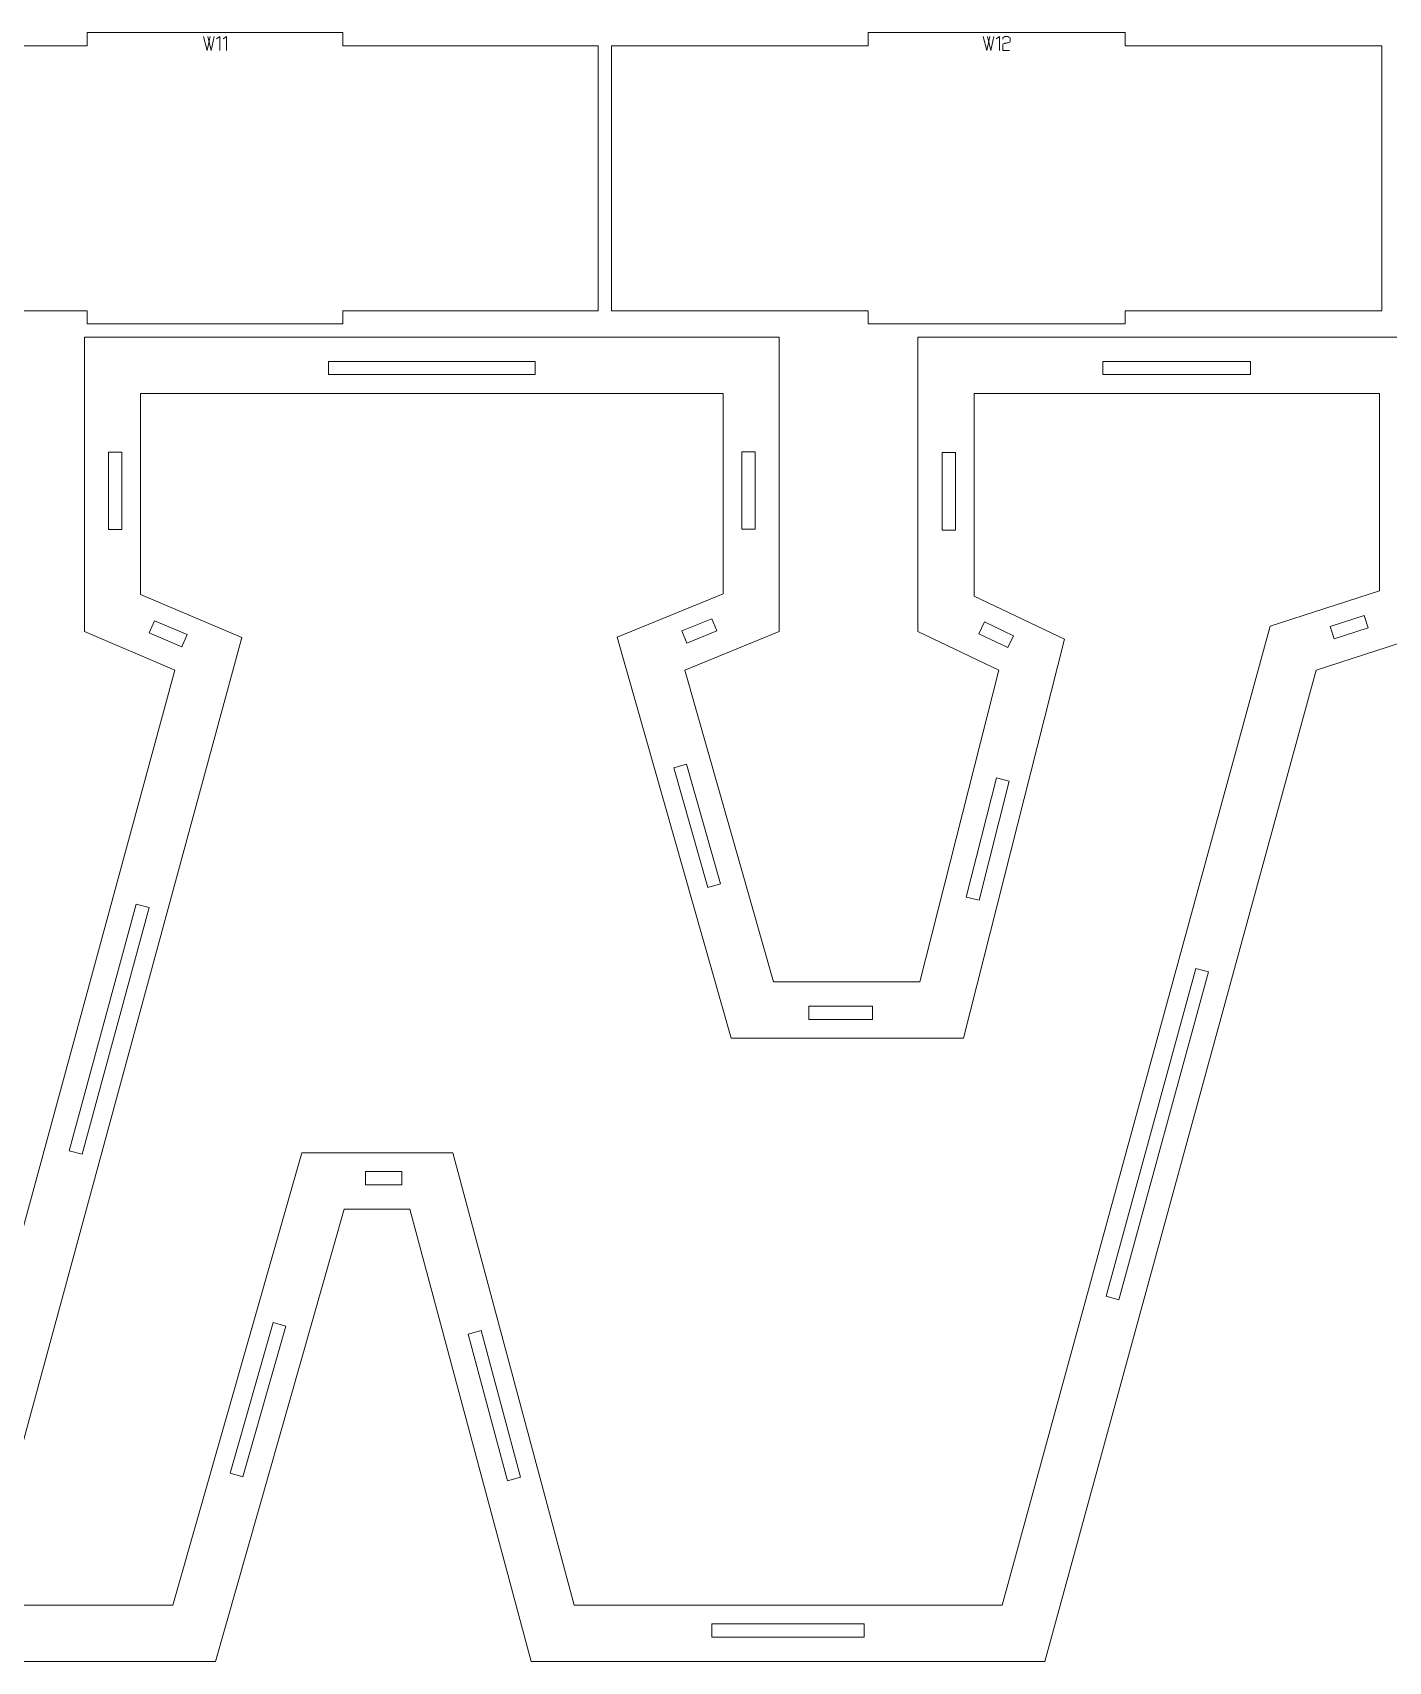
# Model space of a CAD drawing. Header units: centimetres. Extents: x -249 to 275, y -506 to 461.
# Drawn here: x 103.31 to 134.03, y -297 to -260.1 of the extents above; entities that cross this region are included whole.
import ezdxf

# ---------------------------------------------------------------- set-up
doc = ezdxf.new("R2010")
doc.units = ezdxf.units.CM
doc.header["$MEASUREMENT"] = 0
doc.layers.add('Capa 1', color=7, linetype='Continuous')

msp = doc.modelspace()

# ---------------------------------------------------------------- hatches: boundary and pattern name
at = {"layer": 'Capa 1', "true_color": 0x3e4095}
h = msp.add_hatch(color=175, dxfattribs=at)
edge = h.paths.add_edge_path()
edge.add_spline(control_points=[(107.18908, -260.19069), (107.18908, -260.19069), (107.26704, -260.50713), (107.26704, -260.50713), (107.26704, -260.50713), (107.33538, -260.19069), (107.33538, -260.19069), (107.33538, -260.19069), (107.33538, -260.19069), (107.33538, -260.19069), (107.33538, -260.19069), (107.26704, -260.50713), (107.26704, -260.50713), (107.26704, -260.50713), (107.18908, -260.19069), (107.18908, -260.19069)], knot_values=[0, 0, 0, 0, 0.2, 0.2, 0.2, 0.4, 0.4, 0.4, 0.6, 0.6, 0.6, 0.8, 0.8, 0.8, 1, 1, 1, 1], degree=3, periodic=1)
h = msp.add_hatch(color=175, dxfattribs=at)
edge = h.paths.add_edge_path()
edge.add_spline(control_points=[(107.28264, -260.19069), (107.28264, -260.19069), (107.3606, -260.50713), (107.3606, -260.50713), (107.3606, -260.50713), (107.42893, -260.19069), (107.42893, -260.19069), (107.42893, -260.19069), (107.42893, -260.19069), (107.42893, -260.19069), (107.42893, -260.19069), (107.3606, -260.50713), (107.3606, -260.50713), (107.3606, -260.50713), (107.28264, -260.19069), (107.28264, -260.19069)], knot_values=[0, 0, 0, 0, 0.2, 0.2, 0.2, 0.4, 0.4, 0.4, 0.6, 0.6, 0.6, 0.8, 0.8, 0.8, 1, 1, 1, 1], degree=3, periodic=1)
h = msp.add_hatch(color=175, dxfattribs=at)
edge = h.paths.add_edge_path()
edge.add_spline(control_points=[(107.55872, -260.19023), (107.55872, -260.19023), (107.48259, -260.24297), (107.48259, -260.24297), (107.48259, -260.24297), (107.55872, -260.19023), (107.55872, -260.19023), (107.55872, -260.19023), (107.55872, -260.50713), (107.55872, -260.50713), (107.55872, -260.50713), (107.55872, -260.19023), (107.55872, -260.19023)], knot_values=[0, 0, 0, 0, 0.25, 0.25, 0.25, 0.5, 0.5, 0.5, 0.75, 0.75, 0.75, 1, 1, 1, 1], degree=3, periodic=1)
h = msp.add_hatch(color=175, dxfattribs=at)
edge = h.paths.add_edge_path()
edge.add_spline(control_points=[(107.70548, -260.19023), (107.70548, -260.19023), (107.62935, -260.24297), (107.62935, -260.24297), (107.62935, -260.24297), (107.70548, -260.19023), (107.70548, -260.19023), (107.70548, -260.19023), (107.70548, -260.50713), (107.70548, -260.50713), (107.70548, -260.50713), (107.70548, -260.19023), (107.70548, -260.19023)], knot_values=[0, 0, 0, 0, 0.25, 0.25, 0.25, 0.5, 0.5, 0.5, 0.75, 0.75, 0.75, 1, 1, 1, 1], degree=3, periodic=1)
h = msp.add_hatch(color=175, dxfattribs=at)
edge = h.paths.add_edge_path()
edge.add_spline(control_points=[(124.8512, -260.19069), (124.8512, -260.19069), (124.92916, -260.50713), (124.92916, -260.50713), (124.92916, -260.50713), (124.9975, -260.19069), (124.9975, -260.19069), (124.9975, -260.19069), (124.9975, -260.19069), (124.9975, -260.19069), (124.9975, -260.19069), (124.92916, -260.50713), (124.92916, -260.50713), (124.92916, -260.50713), (124.8512, -260.19069), (124.8512, -260.19069)], knot_values=[0, 0, 0, 0, 0.2, 0.2, 0.2, 0.4, 0.4, 0.4, 0.6, 0.6, 0.6, 0.8, 0.8, 0.8, 1, 1, 1, 1], degree=3, periodic=1)
h = msp.add_hatch(color=175, dxfattribs=at)
edge = h.paths.add_edge_path()
edge.add_spline(control_points=[(124.94476, -260.19069), (124.94476, -260.19069), (125.02272, -260.50713), (125.02272, -260.50713), (125.02272, -260.50713), (125.09105, -260.19069), (125.09105, -260.19069), (125.09105, -260.19069), (125.09105, -260.19069), (125.09105, -260.19069), (125.09105, -260.19069), (125.02272, -260.50713), (125.02272, -260.50713), (125.02272, -260.50713), (124.94476, -260.19069), (124.94476, -260.19069)], knot_values=[0, 0, 0, 0, 0.2, 0.2, 0.2, 0.4, 0.4, 0.4, 0.6, 0.6, 0.6, 0.8, 0.8, 0.8, 1, 1, 1, 1], degree=3, periodic=1)
h = msp.add_hatch(color=175, dxfattribs=at)
edge = h.paths.add_edge_path()
edge.add_spline(control_points=[(125.22084, -260.19023), (125.22084, -260.19023), (125.14471, -260.24297), (125.14471, -260.24297), (125.14471, -260.24297), (125.22084, -260.19023), (125.22084, -260.19023), (125.22084, -260.19023), (125.22084, -260.50713), (125.22084, -260.50713), (125.22084, -260.50713), (125.22084, -260.19023), (125.22084, -260.19023)], knot_values=[0, 0, 0, 0, 0.25, 0.25, 0.25, 0.5, 0.5, 0.5, 0.75, 0.75, 0.75, 1, 1, 1, 1], degree=3, periodic=1)
h = msp.add_hatch(color=175, dxfattribs=at)
edge = h.paths.add_edge_path()
edge.add_spline(control_points=[(125.29101, -260.50713), (125.29101, -260.50713), (125.29101, -260.37459), (125.29101, -260.37459), (125.29193, -260.36267), (125.30278, -260.3535), (125.32357, -260.34708), (125.33213, -260.34646), (125.34031, -260.34547), (125.34811, -260.34409), (125.3559, -260.34272), (125.36378, -260.34127), (125.37173, -260.33974), (125.3864, -260.33729), (125.39764, -260.3353), (125.40543, -260.33378), (125.41323, -260.33225), (125.4208, -260.33026), (125.42814, -260.32781), (125.44709, -260.32078), (125.45657, -260.31176), (125.45657, -260.30076), (125.45657, -260.30076), (125.45657, -260.226), (125.45657, -260.226), (125.45657, -260.21622), (125.4487, -260.20789), (125.43295, -260.20101), (125.41721, -260.19413), (125.39756, -260.19069), (125.37402, -260.19069), (125.35048, -260.19069), (125.33083, -260.19413), (125.31509, -260.20101), (125.29934, -260.20789), (125.29147, -260.21622), (125.29147, -260.226), (125.29147, -260.226), (125.29147, -260.24847), (125.29147, -260.24847), (125.29147, -260.24847), (125.29147, -260.226), (125.29147, -260.226), (125.29147, -260.21622), (125.29934, -260.20789), (125.31509, -260.20101), (125.33083, -260.19413), (125.35048, -260.19069), (125.37402, -260.19069), (125.39756, -260.19069), (125.41721, -260.19413), (125.43295, -260.20101), (125.4487, -260.20789), (125.45657, -260.21622), (125.45657, -260.226), (125.45657, -260.226), (125.45657, -260.30076), (125.45657, -260.30076), (125.45657, -260.31176), (125.44709, -260.32078), (125.42814, -260.32781), (125.4208, -260.33026), (125.41323, -260.33225), (125.40543, -260.33378), (125.39764, -260.3353), (125.3864, -260.33729), (125.37173, -260.33974), (125.36378, -260.34127), (125.3559, -260.34272), (125.34811, -260.34409), (125.34031, -260.34547), (125.33213, -260.34646), (125.32357, -260.34708), (125.30278, -260.3535), (125.29193, -260.36267), (125.29101, -260.37459), (125.29101, -260.37459), (125.29101, -260.50713), (125.29101, -260.50713), (125.29101, -260.50713), (125.44786, -260.50713), (125.44786, -260.50713), (125.44786, -260.50713), (125.29101, -260.50713), (125.29101, -260.50713)], knot_values=[0, 0, 0, 0, 0.03571429, 0.03571429, 0.03571429, 0.07142857, 0.07142857, 0.07142857, 0.10714286, 0.10714286, 0.10714286, 0.14285714, 0.14285714, 0.14285714, 0.17857143, 0.17857143, 0.17857143, 0.21428571, 0.21428571, 0.21428571, 0.25, 0.25, 0.25, 0.28571429, 0.28571429, 0.28571429, 0.32142857, 0.32142857, 0.32142857, 0.35714286, 0.35714286, 0.35714286, 0.39285714, 0.39285714, 0.39285714, 0.42857143, 0.42857143, 0.42857143, 0.46428571, 0.46428571, 0.46428571, 0.5, 0.5, 0.5, 0.53571429, 0.53571429, 0.53571429, 0.57142857, 0.57142857, 0.57142857, 0.60714286, 0.60714286, 0.60714286, 0.64285714, 0.64285714, 0.64285714, 0.67857143, 0.67857143, 0.67857143, 0.71428571, 0.71428571, 0.71428571, 0.75, 0.75, 0.75, 0.78571429, 0.78571429, 0.78571429, 0.82142857, 0.82142857, 0.82142857, 0.85714286, 0.85714286, 0.85714286, 0.89285714, 0.89285714, 0.89285714, 0.92857143, 0.92857143, 0.92857143, 0.96428571, 0.96428571, 0.96428571, 1, 1, 1, 1], degree=3, periodic=1)

# ---------------------------------------------------------------- linework, layer by layer
at = {"layer": 'Capa 1', "color": 240, "lineweight": 20}
for points in [[(98.76592, -260.40073), (98.76592, -260.40073), (98.76592, -266.40073), (98.76592, -266.40073), (98.76592, -266.40073), (104.55349, -266.40073), (104.55349, -266.40073), (104.55349, -266.40073), (104.55349, -266.70073), (104.55349, -266.70073), (104.55349, -266.70073), (110.34106, -266.70073), (110.34106, -266.70073), (110.34106, -266.70073), (110.34106, -266.40073), (110.34106, -266.40073), (110.34106, -266.40073), (116.12863, -266.40073), (116.12863, -266.40073), (116.12863, -266.40073), (116.12863, -260.40073), (116.12863, -260.40073), (116.12863, -260.40073), (110.34106, -260.40073), (110.34106, -260.40073), (110.34106, -260.40073), (110.34106, -260.10073), (110.34106, -260.10073), (110.34106, -260.10073), (104.55349, -260.10073), (104.55349, -260.10073), (104.55349, -260.10073), (104.55349, -260.40073), (104.55349, -260.40073), (104.55349, -260.40073), (98.76592, -260.40073), (98.76592, -260.40073)], [(116.42863, -260.40073), (116.42863, -260.40073), (116.42863, -266.40073), (116.42863, -266.40073), (116.42863, -266.40073), (122.24547, -266.40073), (122.24547, -266.40073), (122.24547, -266.40073), (122.24547, -266.70073), (122.24547, -266.70073), (122.24547, -266.70073), (128.0623, -266.70073), (128.0623, -266.70073), (128.0623, -266.70073), (128.0623, -266.40073), (128.0623, -266.40073), (128.0623, -266.40073), (133.87914, -266.40073), (133.87914, -266.40073), (133.87914, -266.40073), (133.87914, -260.40073), (133.87914, -260.40073), (133.87914, -260.40073), (128.0623, -260.40073), (128.0623, -260.40073), (128.0623, -260.40073), (128.0623, -260.10073), (128.0623, -260.10073), (128.0623, -260.10073), (122.24547, -260.10073), (122.24547, -260.10073), (122.24547, -260.10073), (122.24547, -260.40073), (122.24547, -260.40073), (122.24547, -260.40073), (116.42863, -260.40073), (116.42863, -260.40073)]]:
    msp.add_open_spline(points, degree=3, knots=[0, 0, 0, 0, 0.08333333, 0.08333333, 0.08333333, 0.16666667, 0.16666667, 0.16666667, 0.25, 0.25, 0.25, 0.33333333, 0.33333333, 0.33333333, 0.41666667, 0.41666667, 0.41666667, 0.5, 0.5, 0.5, 0.58333333, 0.58333333, 0.58333333, 0.66666667, 0.66666667, 0.66666667, 0.75, 0.75, 0.75, 0.83333333, 0.83333333, 0.83333333, 0.91666667, 0.91666667, 0.91666667, 1, 1, 1, 1], dxfattribs=at)
at = {"layer": 'Capa 1', "color": 114, "lineweight": 9}
for points, knots in [([(107.18908, -260.19069), (107.18908, -260.19069), (107.26704, -260.50713), (107.26704, -260.50713), (107.26704, -260.50713), (107.33538, -260.19069), (107.33538, -260.19069), (107.33538, -260.19069), (107.33538, -260.19069), (107.33538, -260.19069), (107.33538, -260.19069), (107.26704, -260.50713), (107.26704, -260.50713), (107.26704, -260.50713), (107.18908, -260.19069), (107.18908, -260.19069)], [0, 0, 0, 0, 0.2, 0.2, 0.2, 0.4, 0.4, 0.4, 0.6, 0.6, 0.6, 0.8, 0.8, 0.8, 1, 1, 1, 1]), ([(107.28264, -260.19069), (107.28264, -260.19069), (107.3606, -260.50713), (107.3606, -260.50713), (107.3606, -260.50713), (107.42893, -260.19069), (107.42893, -260.19069), (107.42893, -260.19069), (107.42893, -260.19069), (107.42893, -260.19069), (107.42893, -260.19069), (107.3606, -260.50713), (107.3606, -260.50713), (107.3606, -260.50713), (107.28264, -260.19069), (107.28264, -260.19069)], [0, 0, 0, 0, 0.2, 0.2, 0.2, 0.4, 0.4, 0.4, 0.6, 0.6, 0.6, 0.8, 0.8, 0.8, 1, 1, 1, 1]), ([(107.55872, -260.19023), (107.55872, -260.19023), (107.48259, -260.24297), (107.48259, -260.24297), (107.48259, -260.24297), (107.55872, -260.19023), (107.55872, -260.19023), (107.55872, -260.19023), (107.55872, -260.50713), (107.55872, -260.50713), (107.55872, -260.50713), (107.55872, -260.19023), (107.55872, -260.19023)], [0, 0, 0, 0, 0.25, 0.25, 0.25, 0.5, 0.5, 0.5, 0.75, 0.75, 0.75, 1, 1, 1, 1]), ([(107.70548, -260.19023), (107.70548, -260.19023), (107.62935, -260.24297), (107.62935, -260.24297), (107.62935, -260.24297), (107.70548, -260.19023), (107.70548, -260.19023), (107.70548, -260.19023), (107.70548, -260.50713), (107.70548, -260.50713), (107.70548, -260.50713), (107.70548, -260.19023), (107.70548, -260.19023)], [0, 0, 0, 0, 0.25, 0.25, 0.25, 0.5, 0.5, 0.5, 0.75, 0.75, 0.75, 1, 1, 1, 1]), ([(124.8512, -260.19069), (124.8512, -260.19069), (124.92916, -260.50713), (124.92916, -260.50713), (124.92916, -260.50713), (124.9975, -260.19069), (124.9975, -260.19069), (124.9975, -260.19069), (124.9975, -260.19069), (124.9975, -260.19069), (124.9975, -260.19069), (124.92916, -260.50713), (124.92916, -260.50713), (124.92916, -260.50713), (124.8512, -260.19069), (124.8512, -260.19069)], [0, 0, 0, 0, 0.2, 0.2, 0.2, 0.4, 0.4, 0.4, 0.6, 0.6, 0.6, 0.8, 0.8, 0.8, 1, 1, 1, 1]), ([(124.94476, -260.19069), (124.94476, -260.19069), (125.02272, -260.50713), (125.02272, -260.50713), (125.02272, -260.50713), (125.09105, -260.19069), (125.09105, -260.19069), (125.09105, -260.19069), (125.09105, -260.19069), (125.09105, -260.19069), (125.09105, -260.19069), (125.02272, -260.50713), (125.02272, -260.50713), (125.02272, -260.50713), (124.94476, -260.19069), (124.94476, -260.19069)], [0, 0, 0, 0, 0.2, 0.2, 0.2, 0.4, 0.4, 0.4, 0.6, 0.6, 0.6, 0.8, 0.8, 0.8, 1, 1, 1, 1]), ([(125.22084, -260.19023), (125.22084, -260.19023), (125.14471, -260.24297), (125.14471, -260.24297), (125.14471, -260.24297), (125.22084, -260.19023), (125.22084, -260.19023), (125.22084, -260.19023), (125.22084, -260.50713), (125.22084, -260.50713), (125.22084, -260.50713), (125.22084, -260.19023), (125.22084, -260.19023)], [0, 0, 0, 0, 0.25, 0.25, 0.25, 0.5, 0.5, 0.5, 0.75, 0.75, 0.75, 1, 1, 1, 1]), ([(125.29101, -260.50713), (125.29101, -260.50713), (125.29101, -260.37459), (125.29101, -260.37459), (125.29193, -260.36267), (125.30278, -260.3535), (125.32357, -260.34708), (125.33213, -260.34646), (125.34031, -260.34547), (125.34811, -260.34409), (125.3559, -260.34272), (125.36378, -260.34127), (125.37173, -260.33974), (125.3864, -260.33729), (125.39764, -260.3353), (125.40543, -260.33378), (125.41323, -260.33225), (125.4208, -260.33026), (125.42814, -260.32781), (125.44709, -260.32078), (125.45657, -260.31176), (125.45657, -260.30076), (125.45657, -260.30076), (125.45657, -260.226), (125.45657, -260.226), (125.45657, -260.21622), (125.4487, -260.20789), (125.43295, -260.20101), (125.41721, -260.19413), (125.39756, -260.19069), (125.37402, -260.19069), (125.35048, -260.19069), (125.33083, -260.19413), (125.31509, -260.20101), (125.29934, -260.20789), (125.29147, -260.21622), (125.29147, -260.226), (125.29147, -260.226), (125.29147, -260.24847), (125.29147, -260.24847), (125.29147, -260.24847), (125.29147, -260.226), (125.29147, -260.226), (125.29147, -260.21622), (125.29934, -260.20789), (125.31509, -260.20101), (125.33083, -260.19413), (125.35048, -260.19069), (125.37402, -260.19069), (125.39756, -260.19069), (125.41721, -260.19413), (125.43295, -260.20101), (125.4487, -260.20789), (125.45657, -260.21622), (125.45657, -260.226), (125.45657, -260.226), (125.45657, -260.30076), (125.45657, -260.30076), (125.45657, -260.31176), (125.44709, -260.32078), (125.42814, -260.32781), (125.4208, -260.33026), (125.41323, -260.33225), (125.40543, -260.33378), (125.39764, -260.3353), (125.3864, -260.33729), (125.37173, -260.33974), (125.36378, -260.34127), (125.3559, -260.34272), (125.34811, -260.34409), (125.34031, -260.34547), (125.33213, -260.34646), (125.32357, -260.34708), (125.30278, -260.3535), (125.29193, -260.36267), (125.29101, -260.37459), (125.29101, -260.37459), (125.29101, -260.50713), (125.29101, -260.50713), (125.29101, -260.50713), (125.44786, -260.50713), (125.44786, -260.50713), (125.44786, -260.50713), (125.29101, -260.50713), (125.29101, -260.50713)], [0, 0, 0, 0, 0.03571429, 0.03571429, 0.03571429, 0.07142857, 0.07142857, 0.07142857, 0.10714286, 0.10714286, 0.10714286, 0.14285714, 0.14285714, 0.14285714, 0.17857143, 0.17857143, 0.17857143, 0.21428571, 0.21428571, 0.21428571, 0.25, 0.25, 0.25, 0.28571429, 0.28571429, 0.28571429, 0.32142857, 0.32142857, 0.32142857, 0.35714286, 0.35714286, 0.35714286, 0.39285714, 0.39285714, 0.39285714, 0.42857143, 0.42857143, 0.42857143, 0.46428571, 0.46428571, 0.46428571, 0.5, 0.5, 0.5, 0.53571429, 0.53571429, 0.53571429, 0.57142857, 0.57142857, 0.57142857, 0.60714286, 0.60714286, 0.60714286, 0.64285714, 0.64285714, 0.64285714, 0.67857143, 0.67857143, 0.67857143, 0.71428571, 0.71428571, 0.71428571, 0.75, 0.75, 0.75, 0.78571429, 0.78571429, 0.78571429, 0.82142857, 0.82142857, 0.82142857, 0.85714286, 0.85714286, 0.85714286, 0.89285714, 0.89285714, 0.89285714, 0.92857143, 0.92857143, 0.92857143, 0.96428571, 0.96428571, 0.96428571, 1, 1, 1, 1])]:
    msp.add_open_spline(points, degree=3, knots=knots, dxfattribs=at)
at = {"layer": 'Capa 1', "color": 240, "lineweight": 9}
for points, knots in [([(123.36959, -267.00073), (123.36959, -267.00073), (135.09922, -267.00073), (135.09922, -267.00073), (135.09922, -267.00073), (135.09922, -273.67223), (135.09922, -273.67223), (135.09922, -273.67223), (132.39574, -274.54432), (132.39574, -274.54432), (132.39574, -274.54432), (126.24749, -297.00068), (126.24749, -297.00068), (126.24749, -297.00068), (114.60507, -297.00068), (114.60507, -297.00068), (114.60507, -297.00068), (111.85798, -286.7536), (111.85798, -286.7536), (111.85798, -286.7536), (110.37543, -286.7536), (110.37543, -286.7536), (110.37543, -286.7536), (107.45392, -297.00068), (107.45392, -297.00068), (107.45392, -297.00068), (95.11383, -297.00068), (95.11383, -297.00068), (95.11383, -297.00068), (89.35803, -274.54432), (89.35803, -274.54432), (89.35803, -274.54432), (86.69815, -273.67223), (86.69815, -273.67223), (86.69815, -273.67223), (86.69815, -267.00073), (86.69815, -267.00073), (86.69815, -267.00073), (101.34928, -267.00073), (101.34928, -267.00073), (101.34928, -267.00073), (101.34928, -273.54142), (101.34928, -273.54142), (101.34928, -273.54142), (99.34347, -274.54432), (99.34347, -274.54432), (99.34347, -274.54432), (102.91905, -287.84372), (102.91905, -287.84372), (102.91905, -287.84372), (106.53823, -274.54432), (106.53823, -274.54432), (106.53823, -274.54432), (104.48881, -273.67223), (104.48881, -273.67223), (104.48881, -273.67223), (104.48881, -267.00073), (104.48881, -267.00073), (104.48881, -267.00073), (120.23006, -267.00073), (120.23006, -267.00073), (120.23006, -267.00073), (120.23006, -273.67223), (120.23006, -273.67223), (120.23006, -273.67223), (118.09344, -274.54432), (118.09344, -274.54432), (118.09344, -274.54432), (120.09925, -281.60826), (120.09925, -281.60826), (120.09925, -281.60826), (123.4132, -281.60826), (123.4132, -281.60826), (123.4132, -281.60826), (125.20098, -274.54432), (125.20098, -274.54432), (125.20098, -274.54432), (123.36959, -273.67223), (123.36959, -273.67223), (123.36959, -273.67223), (123.36959, -267.00073), (123.36959, -267.00073)], [0, 0, 0, 0, 0.03703704, 0.03703704, 0.03703704, 0.07407407, 0.07407407, 0.07407407, 0.11111111, 0.11111111, 0.11111111, 0.14814815, 0.14814815, 0.14814815, 0.18518519, 0.18518519, 0.18518519, 0.22222222, 0.22222222, 0.22222222, 0.25925926, 0.25925926, 0.25925926, 0.2962963, 0.2962963, 0.2962963, 0.33333333, 0.33333333, 0.33333333, 0.37037037, 0.37037037, 0.37037037, 0.40740741, 0.40740741, 0.40740741, 0.44444444, 0.44444444, 0.44444444, 0.48148148, 0.48148148, 0.48148148, 0.51851852, 0.51851852, 0.51851852, 0.55555556, 0.55555556, 0.55555556, 0.59259259, 0.59259259, 0.59259259, 0.62962963, 0.62962963, 0.62962963, 0.66666667, 0.66666667, 0.66666667, 0.7037037, 0.7037037, 0.7037037, 0.74074074, 0.74074074, 0.74074074, 0.77777778, 0.77777778, 0.77777778, 0.81481481, 0.81481481, 0.81481481, 0.85185185, 0.85185185, 0.85185185, 0.88888889, 0.88888889, 0.88888889, 0.92592593, 0.92592593, 0.92592593, 0.96296296, 0.96296296, 0.96296296, 1, 1, 1, 1]), ([(110.01874, -267.84926), (110.01874, -267.84926), (114.70013, -267.84926), (114.70013, -267.84926), (114.70013, -267.84926), (114.70013, -267.54926), (114.70013, -267.54926), (114.70013, -267.54926), (110.01874, -267.54926), (110.01874, -267.54926), (110.01874, -267.54926), (110.01874, -267.84926), (110.01874, -267.84926)], [0, 0, 0, 0, 0.25, 0.25, 0.25, 0.5, 0.5, 0.5, 0.75, 0.75, 0.75, 1, 1, 1, 1]), ([(127.56231, -267.84926), (127.56231, -267.84926), (130.9065, -267.84926), (130.9065, -267.84926), (130.9065, -267.84926), (130.9065, -267.54926), (130.9065, -267.54926), (130.9065, -267.54926), (127.56231, -267.54926), (127.56231, -267.54926), (127.56231, -267.54926), (127.56231, -267.84926), (127.56231, -267.84926)], [0, 0, 0, 0, 0.25, 0.25, 0.25, 0.5, 0.5, 0.5, 0.75, 0.75, 0.75, 1, 1, 1, 1]), ([(124.64238, -268.27352), (124.64238, -268.27352), (124.64238, -272.86859), (124.64238, -272.86859), (124.64238, -272.86859), (126.6911, -273.84417), (126.6911, -273.84417), (126.6911, -273.84417), (124.404, -282.88105), (124.404, -282.88105), (124.404, -282.88105), (119.13755, -282.88105), (119.13755, -282.88105), (119.13755, -282.88105), (116.55794, -273.79633), (116.55794, -273.79633), (116.55794, -273.79633), (118.95727, -272.81701), (118.95727, -272.81701), (118.95727, -272.81701), (118.95727, -268.27352), (118.95727, -268.27352), (118.95727, -268.27352), (105.7616, -268.27352), (105.7616, -268.27352), (105.7616, -268.27352), (105.7616, -272.83061), (105.7616, -272.83061), (105.7616, -272.83061), (108.05777, -273.80769), (108.05777, -273.80769), (108.05777, -273.80769), (102.9116, -292.71829), (102.9116, -292.71829), (102.9116, -292.71829), (97.84441, -273.87082), (97.84441, -273.87082), (97.84441, -273.87082), (100.07649, -272.75479), (100.07649, -272.75479), (100.07649, -272.75479), (100.07649, -268.27352), (100.07649, -268.27352), (100.07649, -268.27352), (87.97094, -268.27352), (87.97094, -268.27352), (87.97094, -268.27352), (87.97094, -272.75008), (87.97094, -272.75008), (87.97094, -272.75008), (90.4177, -273.5523), (90.4177, -273.5523), (90.4177, -273.5523), (96.10153, -295.72789), (96.10153, -295.72789), (96.10153, -295.72789), (106.49329, -295.72789), (106.49329, -295.72789), (106.49329, -295.72789), (109.4148, -285.48081), (109.4148, -285.48081), (109.4148, -285.48081), (112.8345, -285.48081), (112.8345, -285.48081), (112.8345, -285.48081), (115.58159, -295.72789), (115.58159, -295.72789), (115.58159, -295.72789), (125.27633, -295.72789), (125.27633, -295.72789), (125.27633, -295.72789), (131.3499, -273.54432), (131.3499, -273.54432), (131.3499, -273.54432), (133.82643, -272.74543), (133.82643, -272.74543), (133.82643, -272.74543), (133.82643, -268.27352), (133.82643, -268.27352), (133.82643, -268.27352), (124.64238, -268.27352), (124.64238, -268.27352)], [0, 0, 0, 0, 0.03703704, 0.03703704, 0.03703704, 0.07407407, 0.07407407, 0.07407407, 0.11111111, 0.11111111, 0.11111111, 0.14814815, 0.14814815, 0.14814815, 0.18518519, 0.18518519, 0.18518519, 0.22222222, 0.22222222, 0.22222222, 0.25925926, 0.25925926, 0.25925926, 0.2962963, 0.2962963, 0.2962963, 0.33333333, 0.33333333, 0.33333333, 0.37037037, 0.37037037, 0.37037037, 0.40740741, 0.40740741, 0.40740741, 0.44444444, 0.44444444, 0.44444444, 0.48148148, 0.48148148, 0.48148148, 0.51851852, 0.51851852, 0.51851852, 0.55555556, 0.55555556, 0.55555556, 0.59259259, 0.59259259, 0.59259259, 0.62962963, 0.62962963, 0.62962963, 0.66666667, 0.66666667, 0.66666667, 0.7037037, 0.7037037, 0.7037037, 0.74074074, 0.74074074, 0.74074074, 0.77777778, 0.77777778, 0.77777778, 0.81481481, 0.81481481, 0.81481481, 0.85185185, 0.85185185, 0.85185185, 0.88888889, 0.88888889, 0.88888889, 0.92592593, 0.92592593, 0.92592593, 0.96296296, 0.96296296, 0.96296296, 1, 1, 1, 1]), ([(105.33734, -271.35719), (105.33734, -271.35719), (105.33734, -269.60322), (105.33734, -269.60322), (105.33734, -269.60322), (105.03734, -269.60322), (105.03734, -269.60322), (105.03734, -269.60322), (105.03734, -271.35719), (105.03734, -271.35719), (105.03734, -271.35719), (105.33734, -271.35719), (105.33734, -271.35719)], [0, 0, 0, 0, 0.25, 0.25, 0.25, 0.5, 0.5, 0.5, 0.75, 0.75, 0.75, 1, 1, 1, 1]), ([(119.38153, -269.6002), (119.38153, -269.6002), (119.38153, -271.35114), (119.38153, -271.35114), (119.38153, -271.35114), (119.68153, -271.35114), (119.68153, -271.35114), (119.68153, -271.35114), (119.68153, -269.6002), (119.68153, -269.6002), (119.68153, -269.6002), (119.38153, -269.6002), (119.38153, -269.6002)], [0, 0, 0, 0, 0.25, 0.25, 0.25, 0.5, 0.5, 0.5, 0.75, 0.75, 0.75, 1, 1, 1, 1]), ([(124.21812, -271.37407), (124.21812, -271.37407), (124.21812, -269.61166), (124.21812, -269.61166), (124.21812, -269.61166), (123.91812, -269.61166), (123.91812, -269.61166), (123.91812, -269.61166), (123.91812, -271.37407), (123.91812, -271.37407), (123.91812, -271.37407), (124.21812, -271.37407), (124.21812, -271.37407)], [0, 0, 0, 0, 0.25, 0.25, 0.25, 0.5, 0.5, 0.5, 0.75, 0.75, 0.75, 1, 1, 1, 1]), ([(106.81329, -273.7392), (106.81329, -273.7392), (106.07531, -273.42518), (106.07531, -273.42518), (106.07531, -273.42518), (105.95785, -273.70122), (105.95785, -273.70122), (105.95785, -273.70122), (106.69582, -274.01525), (106.69582, -274.01525), (106.69582, -274.01525), (106.81329, -273.7392), (106.81329, -273.7392)], [0, 0, 0, 0, 0.25, 0.25, 0.25, 0.5, 0.5, 0.5, 0.75, 0.75, 0.75, 1, 1, 1, 1]), ([(118.70296, -273.37905), (118.70296, -273.37905), (118.02439, -273.65601), (118.02439, -273.65601), (118.02439, -273.65601), (118.13776, -273.93377), (118.13776, -273.93377), (118.13776, -273.93377), (118.81633, -273.6568), (118.81633, -273.6568), (118.81633, -273.6568), (118.70296, -273.37905), (118.70296, -273.37905)], [0, 0, 0, 0, 0.25, 0.25, 0.25, 0.5, 0.5, 0.5, 0.75, 0.75, 0.75, 1, 1, 1, 1]), ([(133.47961, -273.3031), (133.47961, -273.3031), (132.70853, -273.55184), (132.70853, -273.55184), (132.70853, -273.55184), (132.80063, -273.83735), (132.80063, -273.83735), (132.80063, -273.83735), (133.57171, -273.58861), (133.57171, -273.58861), (133.57171, -273.58861), (133.47961, -273.3031), (133.47961, -273.3031)], [0, 0, 0, 0, 0.25, 0.25, 0.25, 0.5, 0.5, 0.5, 0.75, 0.75, 0.75, 1, 1, 1, 1]), ([(125.53564, -273.76386), (125.53564, -273.76386), (124.87688, -273.45016), (124.87688, -273.45016), (124.87688, -273.45016), (124.7479, -273.72102), (124.7479, -273.72102), (124.7479, -273.72102), (125.40666, -274.03472), (125.40666, -274.03472), (125.40666, -274.03472), (125.53564, -273.76386), (125.53564, -273.76386)], [0, 0, 0, 0, 0.25, 0.25, 0.25, 0.5, 0.5, 0.5, 0.75, 0.75, 0.75, 1, 1, 1, 1]), ([(117.83961, -276.75682), (117.83961, -276.75682), (118.60945, -279.468), (118.60945, -279.468), (118.60945, -279.468), (118.89804, -279.38605), (118.89804, -279.38605), (118.89804, -279.38605), (118.1282, -276.67488), (118.1282, -276.67488), (118.1282, -276.67488), (117.83961, -276.75682), (117.83961, -276.75682)], [0, 0, 0, 0, 0.25, 0.25, 0.25, 0.5, 0.5, 0.5, 0.75, 0.75, 0.75, 1, 1, 1, 1]), ([(124.75656, -279.75879), (124.75656, -279.75879), (125.43938, -277.06078), (125.43938, -277.06078), (125.43938, -277.06078), (125.14855, -276.98718), (125.14855, -276.98718), (125.14855, -276.98718), (124.46573, -279.68518), (124.46573, -279.68518), (124.46573, -279.68518), (124.75656, -279.75879), (124.75656, -279.75879)], [0, 0, 0, 0, 0.25, 0.25, 0.25, 0.5, 0.5, 0.5, 0.75, 0.75, 0.75, 1, 1, 1, 1]), ([(104.4338, -285.50897), (104.4338, -285.50897), (105.95351, -279.92449), (105.95351, -279.92449), (105.95351, -279.92449), (105.66404, -279.84571), (105.66404, -279.84571), (105.66404, -279.84571), (104.14433, -285.43019), (104.14433, -285.43019), (104.14433, -285.43019), (104.4338, -285.50897), (104.4338, -285.50897)], [0, 0, 0, 0, 0.25, 0.25, 0.25, 0.5, 0.5, 0.5, 0.75, 0.75, 0.75, 1, 1, 1, 1]), ([(129.66569, -281.30248), (129.66569, -281.30248), (127.63287, -288.72732), (127.63287, -288.72732), (127.63287, -288.72732), (127.92222, -288.80654), (127.92222, -288.80654), (127.92222, -288.80654), (129.95504, -281.3817), (129.95504, -281.3817), (129.95504, -281.3817), (129.66569, -281.30248), (129.66569, -281.30248)], [0, 0, 0, 0, 0.25, 0.25, 0.25, 0.5, 0.5, 0.5, 0.75, 0.75, 0.75, 1, 1, 1, 1]), ([(120.89971, -282.45679), (120.89971, -282.45679), (122.34131, -282.45679), (122.34131, -282.45679), (122.34131, -282.45679), (122.34131, -282.15679), (122.34131, -282.15679), (122.34131, -282.15679), (120.89971, -282.15679), (120.89971, -282.15679), (120.89971, -282.15679), (120.89971, -282.45679), (120.89971, -282.45679)], [0, 0, 0, 0, 0.25, 0.25, 0.25, 0.5, 0.5, 0.5, 0.75, 0.75, 0.75, 1, 1, 1, 1]), ([(111.6805, -285.90507), (111.6805, -285.90507), (110.85201, -285.90507), (110.85201, -285.90507), (110.85201, -285.90507), (110.85201, -286.20507), (110.85201, -286.20507), (110.85201, -286.20507), (111.6805, -286.20507), (111.6805, -286.20507), (111.6805, -286.20507), (111.6805, -285.90507), (111.6805, -285.90507)], [0, 0, 0, 0, 0.25, 0.25, 0.25, 0.5, 0.5, 0.5, 0.75, 0.75, 0.75, 1, 1, 1, 1]), ([(108.76117, -289.32076), (108.76117, -289.32076), (107.78734, -292.73646), (107.78734, -292.73646), (107.78734, -292.73646), (108.07584, -292.81871), (108.07584, -292.81871), (108.07584, -292.81871), (109.04968, -289.40302), (109.04968, -289.40302), (109.04968, -289.40302), (108.76117, -289.32076), (108.76117, -289.32076)], [0, 0, 0, 0, 0.25, 0.25, 0.25, 0.5, 0.5, 0.5, 0.75, 0.75, 0.75, 1, 1, 1, 1]), ([(114.36539, -292.82975), (114.36539, -292.82975), (113.47471, -289.50735), (113.47471, -289.50735), (113.47471, -289.50735), (113.18494, -289.58504), (113.18494, -289.58504), (113.18494, -289.58504), (114.07563, -292.90743), (114.07563, -292.90743), (114.07563, -292.90743), (114.36539, -292.82975), (114.36539, -292.82975)], [0, 0, 0, 0, 0.25, 0.25, 0.25, 0.5, 0.5, 0.5, 0.75, 0.75, 0.75, 1, 1, 1, 1]), ([(122.15206, -296.15215), (122.15206, -296.15215), (118.70407, -296.15215), (118.70407, -296.15215), (118.70407, -296.15215), (118.70407, -296.45215), (118.70407, -296.45215), (118.70407, -296.45215), (122.15206, -296.45215), (122.15206, -296.45215), (122.15206, -296.45215), (122.15206, -296.15215), (122.15206, -296.15215)], [0, 0, 0, 0, 0.25, 0.25, 0.25, 0.5, 0.5, 0.5, 0.75, 0.75, 0.75, 1, 1, 1, 1])]:
    msp.add_open_spline(points, degree=3, knots=knots, dxfattribs=at)

doc.saveas('drawing.dxf')
